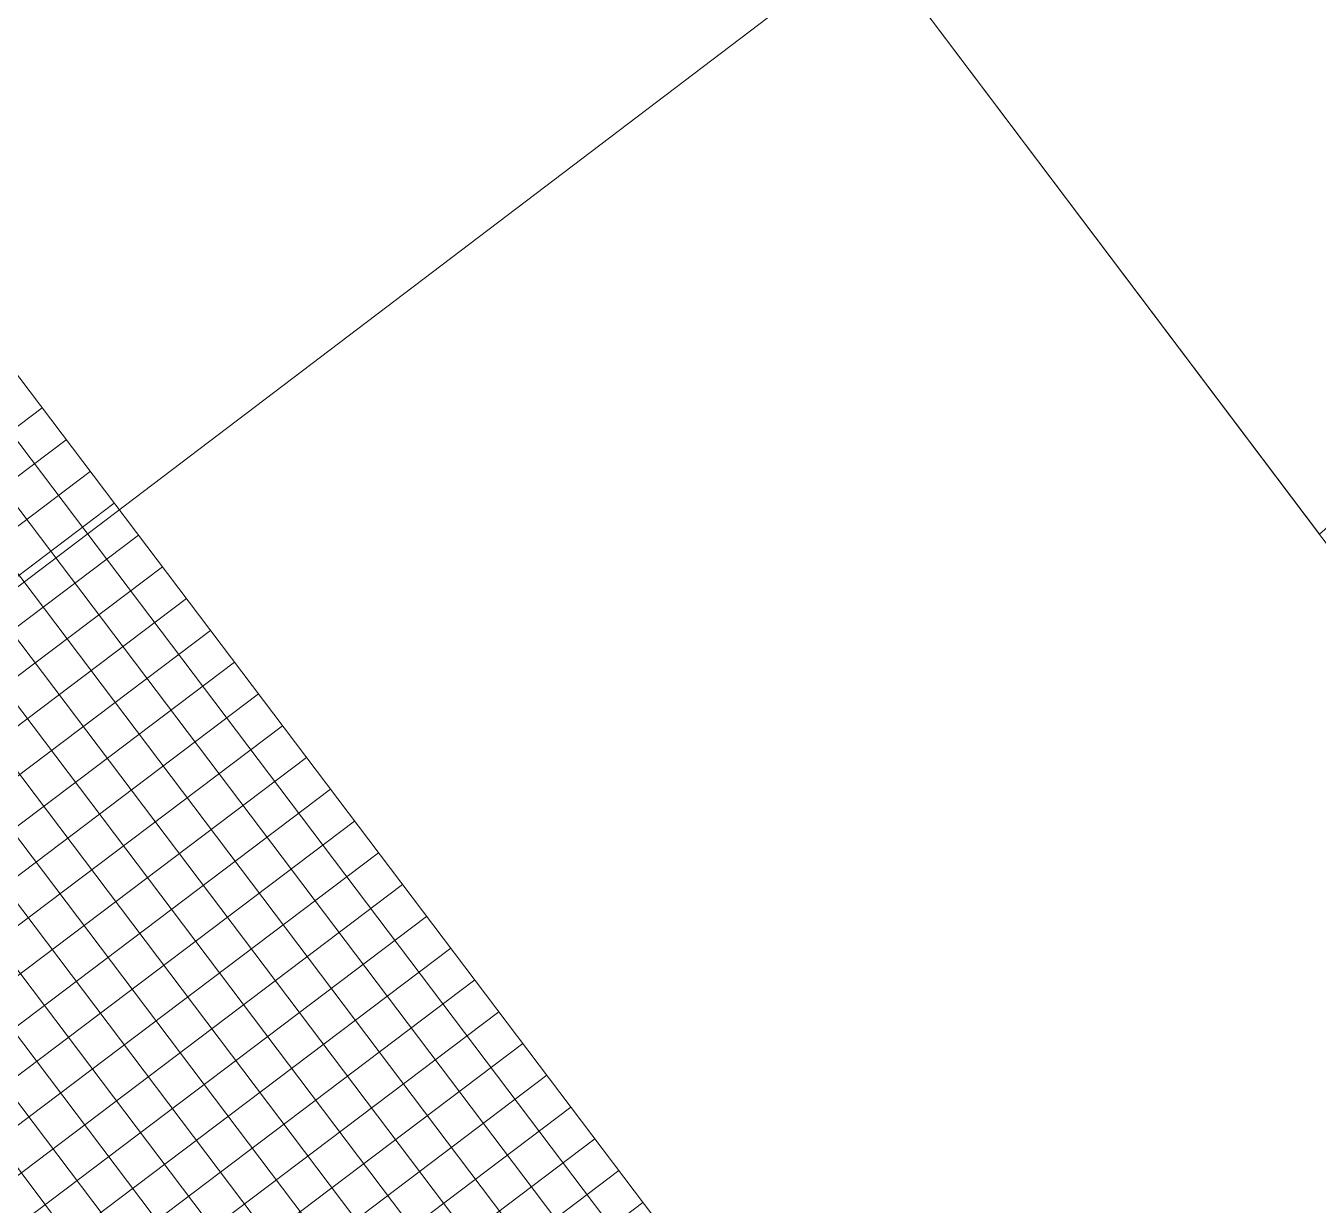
# Model space of a CAD drawing. Header units: metres. Extents: x 308278 to 310511, y 6271134 to 6272874.
# Drawn here: x 308769.8 to 308834.6, y 6272287.7 to 6272346.9 of the extents above; entities that cross this region are included whole.
import ezdxf

# ---------------------------------------------------------------- set-up
doc = ezdxf.new("R2010")
doc.units = ezdxf.units.M
doc.layers.get('0').update_dxf_attribs({"color": 6})
doc.layers.add('_User Miscellaneous12', color=252, linetype='Continuous', lineweight=13, plot=False, transparency=0.5)
for name, color, linetype, lineweight in [('Cadastre Developer_SP_NEW', 92, 'Continuous', 15), ('Cadastre Land Parcels_SP_EXT', 118, 'Continuous', 15), ('Cadastre Roads_SP_EXT', 218, 'Continuous', 15)]:
    doc.layers.add(name, color=color, linetype=linetype, lineweight=lineweight)

# ---------------------------------------------------------------- blocks, each defined once
blk = doc.blocks.new('*U355')
at = {"transparency": 33554559}
for p, q in [((-50, 50), (50, 50)), ((-28, 50), (-28, -50)), ((-26, 50), (-26, -50)), ((-24, 50), (-24, -50)), ((-22, 50), (-22, -50)), ((-20, 50), (-20, -50)), ((-18, 50), (-18, -50)), ((-16, 50), (-16, -50)), ((-14, 50), (-14, -50)), ((-12, 50), (-12, -50)), ((-10, 50), (-10, -50)), ((-8, 50), (-8, -50)), ((-6, 50), (-6, -50)), ((-4, 50), (-4, -50)), ((-2, 50), (-2, -50)), ((0, 50), (0, -50)), ((2, 50), (2, -50)), ((4, 50), (4, -50)), ((6, 50), (6, -50)), ((8, 50), (8, -50)), ((10, 50), (10, -50)), ((12, 50), (12, -50)), ((14, 50), (14, -50)), ((16, 50), (16, -50)), ((18, 50), (18, -50)), ((20, 50), (20, -50)), ((22, 50), (22, -50)), ((-50, 48), (50, 48)), ((-50, 46), (50, 46)), ((-50, 44), (50, 44)), ((-50, 42), (50, 42)), ((-50, 40), (50, 40)), ((-50, 38), (50, 38)), ((-50, 36), (50, 36)), ((-50, 34), (50, 34)), ((-50, 32), (50, 32)), ((-50, 30), (50, 30)), ((-50, 28), (50, 28)), ((-50, 26), (50, 26))]:
    blk.add_line(p, q, dxfattribs=at)

msp = doc.modelspace()

# ---------------------------------------------------------------- linework, layer by layer
at = {"layer": 'Cadastre Developer_SP_NEW', "linetype": 'Continuous'}
msp.add_lwpolyline([(308855.146, 6272294.293), (308812.2, 6272351.302), (308691.434, 6272259.595), (308583.036, 6272177.28), (308626.188, 6272120.446), (308693.144, 6272171.285), (308855.146, 6272294.293)], close=True, dxfattribs=at)
at = {"layer": 'Cadastre Land Parcels_SP_EXT', "linetype": 'Continuous'}
for points in [[(308812.2, 6272351.302), (308769.296, 6272408.271), (308689.723, 6272347.93), (308539.775, 6272234.225), (308583.036, 6272177.28), (308691.434, 6272259.595), (308812.2, 6272351.302)], [(308855.146, 6272294.293), (308812.2, 6272351.302), (308691.434, 6272259.595), (308583.036, 6272177.28), (308626.188, 6272120.446), (308693.144, 6272171.285), (308855.146, 6272294.293)]]:
    msp.add_lwpolyline(points, close=True, dxfattribs=at)
at = {"layer": 'Cadastre Roads_SP_EXT', "linetype": 'Continuous'}
msp.add_lwpolyline([(308849.867, 6272334.743), (308838.106, 6272350.356), (308829.077, 6272362.34), (308821.253, 6272372.727), (308812.225, 6272384.712), (308803.197, 6272396.697), (308800.259, 6272400.596), (308791.015, 6272412.879), (308777.801, 6272396.978), (308812.2, 6272351.302), (308834.704, 6272321.43), (308849.867, 6272334.743)], close=True, dxfattribs=at)

# ---------------------------------------------------------------- block references
at = {"layer": '_User Miscellaneous12', "rotation": 307.0774477629857}
msp.add_blockref('*U355', (308747.602, 6272275.278), dxfattribs=at)

doc.saveas('drawing.dxf')
